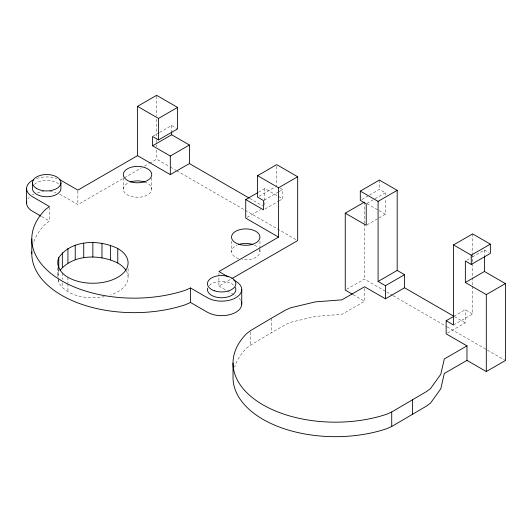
<?xml version="1.0" encoding="UTF-8"?>
<svg xmlns="http://www.w3.org/2000/svg" width="532" height="532" viewBox="0 0 532 532"><rect width="100%" height="100%" fill="white"/><g stroke="black" fill="none" stroke-linecap="round" stroke-linejoin="round"><path stroke-width="0.4" stroke-dasharray="2.66 2" d="M58.759 269.791L58.766 272.118L57.616 277.405M49.436 207.334L49.436 221.033L45.506 223.992A102.39 59.112 0 0 0 33.19 243.809M364.58 288.377L364.58 301.272L341.903 314.365L315.403 316.38L290.711 322.286L285.591 324.553L271.373 332.759L250.672 345.055L246.748 348.008A102.39 59.112 0 0 0 234.672 367.02M153.276 136.092L158.928 132.827M159.64 132.421L171.663 125.479L176.917 128.511M59.624 194.153A20.103 11.604 0 0 1 60.914 194.838L77.865 204.62L123.683 178.167M124.402 177.755L141.585 167.833M144.445 166.177L148.741 163.696M149.459 163.284L156.621 159.154L169.575 166.629M258.472 192.232L264.836 188.554L282.618 198.822L282.618 189.538L279.985 188.015M259.011 196.321L275.277 186.932M264.224 200.152L278.376 191.986M279.081 191.58L282.618 189.538M247.154 217.335L260.594 209.575M264.936 209.029L278.376 201.269M279.081 200.863L282.618 198.822M361.72 199.573L368.796 195.49M369.501 195.084L379.402 189.365L385.328 192.79L385.328 195.264M218.918 273.162L218.918 286.056L231.088 279.034M366.94 203.404L385.328 192.79M366.94 224.876L378.259 218.346M378.964 217.934L385.328 214.263L385.328 198.569M346.664 289.288L364.347 279.081L385.933 291.549M466.757 260.221L471.711 257.362M472.416 256.956L484.439 250.013L489.041 252.667M453.929 316.261L465.247 309.724L472.616 313.98L472.616 285.91M453.517 324.999L472.616 313.98M447.565 333.039L465.247 322.831L465.247 309.724M367.147 203.763L378.332 210.22M379.037 210.625L385.328 214.263M249.747 198.416L262.682 205.877M454.534 316.646L465.247 322.831M170.293 167.048L176.052 170.373M176.77 170.785L244.421 209.841M245.139 210.26L296.231 239.759M386.658 291.962L392.41 295.287M393.135 295.699L446.388 326.449M447.106 326.867L486.687 349.717M487.405 350.129L505.4 360.516M353.128 294.655L364.58 301.272M218.918 286.056L226.685 290.545M227.39 290.951L235.862 295.845M41.669 216.551L49.436 221.033M58.128 279.659L58.813 282.672L62.337 287.579L67.936 291.789A35.238 20.349 0 0 0 104.372 296.63M484.439 250.013L484.439 254.968M472.616 233.9L472.616 253.711M472.616 254.535L472.616 262.795M472.616 263.619L472.616 276.826M472.616 277.651L472.616 285.079M379.402 180.082L379.402 189.365M364.347 202.147L364.347 222.828M364.347 223.653L364.347 279.081M276.687 166.297L276.687 186.114M271.373 318.249L271.373 332.759M264.836 188.554L264.836 207.121M259.955 241.136L259.955 248.391M259.955 249.195L259.955 251.616M250.672 332.161L250.672 345.055M231.526 241.136L231.526 251.616M171.663 125.479L171.663 130.892M156.621 96.152L156.621 116.043M156.621 119.361L156.621 139.258M156.621 140.089L156.621 144.232M156.621 145.056L156.621 146.719M156.621 150.031L156.621 159.154M151.733 177.821L151.733 189.106M128.099 268.54L128.099 277.405M123.311 177.821L123.311 189.106M77.865 190.922L77.865 204.62M67.936 277.285L67.936 282.924M67.936 283.729L67.936 291.789M62.337 273.069L62.337 279.519M62.337 282.738L62.337 287.579M58.813 268.161L58.813 277.83M58.813 278.642L58.813 282.672M57.616 267.729L57.616 276.6M209.342 285.438A14.211 8.206 0 0 1 233.96 285.438M36.648 178.486A20.103 11.604 0 0 1 56.751 178.486M34.394 184.431A14.211 8.206 0 0 1 46.703 180.328L50.38 180.607A14.211 8.206 0 0 1 59.012 184.431M239.061 298.246A20.103 11.604 0 0 1 240.77 300.467M27.937 198.888A20.103 11.604 0 0 1 29.293 197.239M32.485 194.838A20.103 11.604 0 0 1 33.775 194.153M37.413 192.75A20.103 11.604 0 0 1 43.704 191.567M49.702 191.567A20.103 11.604 0 0 1 55.986 192.75M126.23 270.868A35.238 20.349 0 0 1 110.476 295.027M144.631 181.997A14.211 8.206 0 0 1 148.8 194.1A14.211 8.206 0 0 1 127.474 194.912A14.211 8.206 0 0 1 128.87 182.596M259.47 249.488A14.211 8.206 0 0 1 242.06 259.543M238.635 258.718A14.211 8.206 0 0 1 237.086 245.106M254.389 245.106A14.211 8.206 0 0 1 258.047 247.513"/><path stroke-width="0.8" d="M58.766 268.168L58.813 257.628C71.507 239.387 99.424 239.393 117.772 248.511A35.238 20.349 0 0 1 117.772 277.285A35.238 20.349 0 0 1 67.936 277.285C61.127 273.521 55.268 265.554 58.813 257.628M60.103 270.283C73.655 253.977 99.936 254.17 117.772 263.014A35.238 20.349 0 0 1 125.838 270.243M453.823 316.234L404.546 287.785L385.447 298.811L364.58 286.761L341.903 299.855L315.403 301.87L290.711 307.775L285.591 310.043L271.373 318.249L250.672 330.545L246.748 333.504A102.39 59.112 0 0 0 263.014 404.859A102.39 59.112 0 0 0 386.611 414.255L391.725 411.981L426.644 391.479L430.574 388.526L440.802 374.269L444.293 358.967L466.97 345.873L466.97 360.383L444.293 373.477L440.802 388.779L430.574 403.03L426.644 405.989L391.725 426.491L386.611 428.759A102.39 59.112 0 0 1 233.029 377.567L233.029 363.057M59.624 179.65A20.103 11.604 0 0 1 60.914 180.328L77.865 190.117L137.522 155.67L137.522 106.347L156.621 95.321L177.575 107.424L177.575 128.89L158.483 139.916L152.564 136.505L152.564 145.788L170.307 156.029L189.405 145.003L189.405 163.577L249.029 197.997M137.522 106.347L158.483 118.45L177.575 107.424M152.564 145.788L171.663 134.762L189.405 145.003M137.522 155.67L170.307 174.602L189.405 163.577M257.594 175.666L278.575 187.783L278.575 237.106L245.737 218.147L245.737 199.58L263.52 209.847L263.52 200.564L257.594 197.139L257.594 175.666L276.687 164.641L297.674 176.757L297.674 240.59L231.806 278.615M245.737 199.58L257.761 192.637M278.575 187.783L297.674 176.757M278.575 237.106L218.918 271.553L228.095 276.853M352.41 294.243L345.248 290.106L345.248 213.172L366.235 225.282L366.235 203.816L360.304 200.391L360.304 191.108L379.402 180.082L397.185 190.35L397.185 270.429L378.086 281.455L378.086 201.375L397.185 190.35M345.248 213.172L364.347 202.147M466.97 345.873L446.155 333.857L446.155 320.749L453.517 324.999L453.517 244.92L472.616 233.9L490.358 244.141L490.358 253.425L471.259 264.451L465.347 261.039L465.347 282.505L486.301 294.608L505.4 283.583L505.4 360.516L486.301 371.542L466.97 360.383M378.086 281.455L385.447 285.704L404.546 274.678L404.546 287.785M453.517 244.92L471.259 255.167L490.358 244.141M465.347 282.505L484.439 271.48L505.4 283.583M446.155 320.749L453.224 316.666M233.748 280.111L235.862 281.335A20.103 11.604 0 0 1 235.862 297.747A20.103 11.604 0 0 1 207.44 297.747L190.489 287.965L185.369 290.233A102.39 59.112 0 0 1 61.779 280.836A102.39 59.112 0 0 1 45.506 209.482L49.436 206.529L32.485 196.74A20.103 11.604 0 0 1 33.775 179.65M241.362 301.784A20.103 11.604 0 0 1 231.127 314.286A20.103 11.604 0 0 1 207.44 312.257L190.489 302.469L185.369 304.736A102.39 59.112 0 0 1 81.775 304.331A102.39 59.112 0 0 1 31.827 251.929M360.304 191.108L378.086 201.375M397.185 270.429L404.546 274.678M40.964 216.145L32.485 211.251A20.103 11.604 0 0 1 26.773 201.528M486.301 294.608L486.301 371.542M484.439 255.792L484.439 271.48M471.259 255.167L471.259 264.451M412.433 399.685L412.433 414.195M391.725 411.981L391.725 426.491M385.447 285.704L385.447 298.811M241.754 289.541L241.754 304.051M190.489 287.965L190.489 302.469M171.663 131.67L171.663 134.762M170.307 156.029L170.307 174.602M158.483 118.45L158.483 139.916M117.772 248.511L117.772 263.014M110.476 245.279L110.476 259.782M101.978 243.244L101.978 257.747M92.854 242.552L92.854 257.056M83.73 243.244L83.73 257.747M75.231 245.279L75.231 259.782M67.936 248.511L67.936 263.014M62.337 252.72L62.337 267.23M60.914 182.735L60.914 188.534A14.211 8.206 0 0 1 39.594 195.643L36.648 194.34L34.394 192.637A14.211 8.206 0 0 1 32.485 188.534L32.485 182.735M31.787 239.041L31.787 253.545M26.6 188.534L26.6 203.044M235.383 287.42A14.211 8.206 0 0 1 222.27 297.74A14.211 8.206 0 0 1 207.653 288.118M130.413 181.997A14.211 8.206 0 0 1 144.631 181.997M238.635 244.507A14.211 8.206 0 0 1 252.846 244.507M214.542 290.844A14.211 8.206 0 0 0 235.862 283.742A14.211 8.206 0 0 0 214.542 276.633A14.211 8.206 0 0 0 214.542 290.844M36.648 188.534A14.211 8.206 0 0 0 60.429 184.857A14.211 8.206 0 0 0 43.026 174.809A14.211 8.206 0 0 0 36.648 188.534M130.413 181.705A14.211 8.206 0 0 0 151.733 174.602A14.211 8.206 0 0 0 130.413 167.494A14.211 8.206 0 0 0 130.413 181.705M238.635 244.215A14.211 8.206 0 0 0 259.955 237.106A14.211 8.206 0 0 0 238.635 230.004A14.211 8.206 0 0 0 238.635 244.215"/></g></svg>
